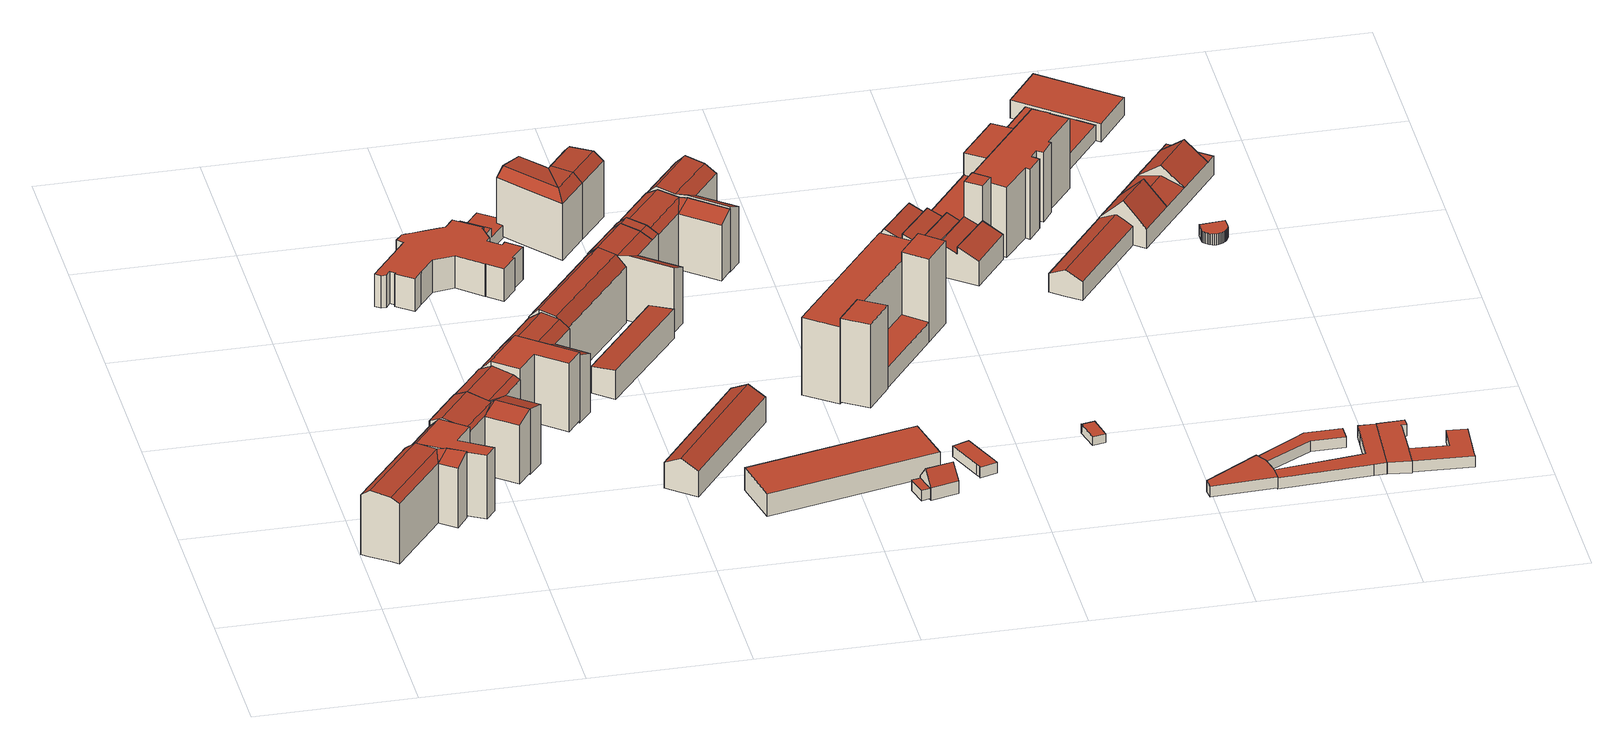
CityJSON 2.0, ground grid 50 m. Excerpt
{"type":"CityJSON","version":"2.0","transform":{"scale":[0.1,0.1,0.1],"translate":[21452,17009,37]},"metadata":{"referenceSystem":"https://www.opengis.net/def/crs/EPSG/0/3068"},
"CityObjects":{
"building1":{"type":"Building","attributes":{"description":"Wohnblock in geschlossener Bauweise","STRMIT_KOR":1076.9,"AREA_KOR":126.32,"STR_ERTR":16.28,"CO2_EINSP":10.16,"INVEST":63000,"ILEIST":18,"DENKMAL":0,"Kachel":"2100018000","LAND":"11-11-11","RBEZ":"0-0-0","KREIS":"00-00-00","GMDE":"007-007-007","STR":"01054-01054-00998","HNR":"75-75-55","ADZ":"-A-","LFD":"001-001-001","FOLIE":"011","H_First_Min":59.34,"H_First_Max":60.2,"H_Trauf_Min":57.8,"H_Trauf_Max":59.34,"TexVersion":1,"EIG_KL_ST":1,"ANZ_LOC":1,"EIG_KL_PV":2,"GROUND_AREA":405.8,"function":"1231","measuredHeight":22.9,"storeysAboveGround":6},"address":[{"locality":"Berlin","thoroughfareNumber":"75","thoroughfareName":"Ebersstr."},{"locality":"Berlin","thoroughfareNumber":"75A","thoroughfareName":"Ebersstr."},{"locality":"Berlin","thoroughfareNumber":"55","thoroughfareName":"Dominicusstr."}],"geometry":[{"type":"MultiSurface","lod":"2","boundaries":[[[0,1,2,3,4,5,6,7,8,9,10,11]],[[12,13,14]],[[15,16,14,13]],[[17,18,19,20,21,22]],[[23,24,12,19,18,17]],[[25,13,12,24,23]],[[13,25,11,10]],[[15,13,10,9]],[[16,15,9,8]],[[22,21,20,4,3,2]],[[22,2,1,0,11,25,23,17]],[[5,4,20,19,12,14,16,8,7,6]]],"semantics":{"surfaces":[{"type":"GroundSurface"},{"type":"RoofSurface"},{"type":"WallSurface"}],"values":[0,1,1,1,1,1,2,2,2,2,2,2]}}]},
"building2":{"type":"Building","attributes":{"description":"Wohngebäude mit Handel u. Dienstleistungen","STRMIT_KOR":1116.6,"AREA_KOR":32.88,"STR_ERTR":4.41,"CO2_EINSP":2.75,"INVEST":16450,"ILEIST":4.7,"DENKMAL":0,"Kachel":"2100018000","LAND":"11","RBEZ":"0","KREIS":"00","GMDE":"007","STR":"01054","HNR":"76","LFD":"001","FOLIE":"011","H_First_Min":59.87,"H_First_Max":59.87,"H_Trauf_Min":56.45,"H_Trauf_Max":59.87,"TexVersion":1,"EIG_KL_ST":1,"ANZ_LOC":1,"EIG_KL_PV":3,"GROUND_AREA":253.99,"function":"2121","measuredHeight":21.79,"storeysAboveGround":6},"address":[{"locality":"Berlin","thoroughfareNumber":"76","thoroughfareName":"Ebersstr."}],"geometry":[{"type":"MultiSurface","lod":"2","boundaries":[[[26,27,28,29]],[[28,27,30,31,32,33,34]],[[35,36,37,38,39,40,41,42,43]],[[32,31,37,36]],[[33,32,36,35]],[[28,34,43,42]],[[29,28,42,41]],[[26,29,41,40]],[[27,26,40,39]],[[34,33,35,43]],[[39,38,37,31,30,27]]],"semantics":{"surfaces":[{"type":"RoofSurface"},{"type":"GroundSurface"},{"type":"WallSurface"}],"values":[0,0,1,2,2,2,2,2,2,2,2]}}]},
"building3":{"type":"Building","attributes":{"description":"Wohnblock in geschlossener Bauweise","STRMIT_KOR":1129.8,"AREA_KOR":55.72,"STR_ERTR":7.55,"CO2_EINSP":4.71,"INVEST":28000,"ILEIST":8,"DENKMAL":0,"Kachel":"2100018000","LAND":"11","RBEZ":"0","KREIS":"00","GMDE":"007","STR":"01054","HNR":"76","ADZ":"A","LFD":"001","FOLIE":"011","H_First_Min":59.17,"H_First_Max":60.45,"H_Trauf_Min":58.43,"H_Trauf_Max":59.17,"TexVersion":1,"EIG_KL_ST":1,"ANZ_LOC":1,"EIG_KL_PV":3,"GROUND_AREA":294.87,"function":"1231","measuredHeight":22.13,"storeysAboveGround":6},"address":[{"locality":"Berlin","thoroughfareNumber":"76A","thoroughfareName":"Ebersstr."}],"geometry":[{"type":"MultiSurface","lod":"2","boundaries":[[[44,45,46]],[[47,48,46,45]],[[49,50,51,52,53,54]],[[54,53,52,55,56,44]],[[56,55,57,45,44]],[[58,59,60,61,62,63,64,65,66,67,68,69]],[[48,47,67,66]],[[62,61,60,51,50,49]],[[51,60,59,58,69,57,55,52]],[[63,62,49,54,44,46,48,66,65,64]],[[45,57,69,68]],[[47,45,68,67]]],"semantics":{"surfaces":[{"type":"RoofSurface"},{"type":"GroundSurface"},{"type":"WallSurface"}],"values":[0,0,0,0,0,1,2,2,2,2,2,2]}}]},
"building4":{"type":"Building","attributes":{"description":"Wohnblock in geschlossener Bauweise","Kachel":"2100018000","LAND":"11","RBEZ":"0","KREIS":"00","GMDE":"007","STR":"01054","HNR":"77","LFD":"001","FOLIE":"011","H_First_Min":59.3,"H_First_Max":60.54,"H_Trauf_Min":58.16,"H_Trauf_Max":59.3,"TexVersion":1,"EIG_KL_ST":1,"ANZ_LOC":1,"EIG_KL_PV":3,"STRMIT_KOR":1125.8,"AREA_KOR":52.64,"STR_ERTR":7.11,"CO2_EINSP":4.44,"INVEST":26250,"ILEIST":7.5,"DENKMAL":0,"GROUND_AREA":289.81,"function":"1231","measuredHeight":22.76,"storeysAboveGround":6},"address":[{"locality":"Berlin","thoroughfareNumber":"77","thoroughfareName":"Ebersstr."}],"geometry":[{"type":"MultiSurface","lod":"2","boundaries":[[[70,71,72]],[[72,71,73,74]],[[75,76,70,72,77]],[[78,79,80,70,76,75]],[[81,82,83,80,79,78]],[[84,85,86,87,88,89,90,91,92,93,94,95]],[[77,72,91,90]],[[74,73,93,92]],[[72,74,92,91]],[[87,86,85,83,82,81]],[[77,90,89,88,87,81,78,75]],[[93,73,71,70,80,83,85,84,95,94]]],"semantics":{"surfaces":[{"type":"RoofSurface"},{"type":"GroundSurface"},{"type":"WallSurface"}],"values":[0,0,0,0,0,1,2,2,2,2,2,2]}}]},
"building5":{"type":"Building","attributes":{"description":"Wohnblock in geschlossener Bauweise","STRMIT_KOR":1128.3,"AREA_KOR":62.04,"STR_ERTR":8.4,"CO2_EINSP":5.24,"INVEST":31150,"ILEIST":8.9,"DENKMAL":0,"Kachel":"2100018000","LAND":"11","RBEZ":"0","KREIS":"00","GMDE":"007","STR":"01054","HNR":"78","LFD":"001","FOLIE":"011","H_First_Min":61.92,"H_First_Max":61.92,"H_Trauf_Min":57.93,"H_Trauf_Max":61.92,"TexVersion":1,"EIG_KL_ST":1,"ANZ_LOC":1,"EIG_KL_PV":3,"GROUND_AREA":294.03,"function":"1231","measuredHeight":23.46,"storeysAboveGround":5},"address":[{"locality":"Berlin","thoroughfareNumber":"78","thoroughfareName":"Ebersstr."}],"geometry":[{"type":"MultiSurface","lod":"2","boundaries":[[[96,97,98,99,100,101,102,103,104]],[[105,106,107,108]],[[106,109,110,111,112,113,107]],[[110,109,99,98]],[[107,113,112,96,104,103]],[[112,111,97,96]],[[111,110,98,97]],[[108,107,103,102]],[[105,108,102,101]],[[106,105,101,100]],[[109,106,100,99]]],"semantics":{"surfaces":[{"type":"GroundSurface"},{"type":"RoofSurface"},{"type":"WallSurface"}],"values":[0,1,1,2,2,2,2,2,2,2,2]}}]},
"building6":{"type":"Building","attributes":{"description":"Wohnblock in geschlossener Bauweise","STRMIT_KOR":1089.95,"AREA_KOR":68.82,"STR_ERTR":8.94,"CO2_EINSP":5.58,"INVEST":34300,"ILEIST":9.8,"DENKMAL":0,"Kachel":"2100018000","LAND":"11","RBEZ":"0","KREIS":"00","GMDE":"007","STR":"01054","HNR":"79","LFD":"001","FOLIE":"011","H_First_Min":60.17,"H_First_Max":61.01,"H_Trauf_Min":57.81,"H_Trauf_Max":60.17,"TexVersion":1,"EIG_KL_ST":1,"ANZ_LOC":1,"EIG_KL_PV":2,"GROUND_AREA":291.73,"function":"1231","measuredHeight":23.43,"storeysAboveGround":6},"address":[{"locality":"Berlin","thoroughfareNumber":"79","thoroughfareName":"Ebersstr."}],"geometry":[{"type":"MultiSurface","lod":"2","boundaries":[[[114,115,116,117,118]],[[119,120,121,116,115,114]],[[122,123,124,121,120,119]],[[116,125,117]],[[117,125,126,127]],[[118,117,128,129]],[[127,126,130,131]],[[117,127,131,128]],[[132,133,134,124,123,122]],[[118,129,135,136,132,122,119,114]],[[130,126,125,116,121,124,134,137,138,139]],[[137,134,133,132,136,135,129,128,131,130,139,138]]],"semantics":{"surfaces":[{"type":"RoofSurface"},{"type":"WallSurface"},{"type":"GroundSurface"}],"values":[0,0,0,0,0,1,1,1,1,1,1,2]}}]},
"building7":{"type":"Building","attributes":{"description":"Kindergarten, Kindertagesstätte","STRMIT_KOR":1093.4,"AREA_KOR":142.76,"STR_ERTR":18.73,"CO2_EINSP":11.69,"INVEST":71400,"ILEIST":20.4,"DENKMAL":0,"Kachel":"2100018000","LAND":"11","RBEZ":"0","KREIS":"00","GMDE":"007","STR":"01054","HNR":"19","LFD":"001","FOLIE":"011","H_First_Min":42.63,"H_First_Max":49.06,"H_Trauf_Min":42.63,"H_Trauf_Max":49.06,"TexVersion":1,"EIG_KL_ST":1,"ANZ_LOC":1,"EIG_KL_PV":3,"GROUND_AREA":838.3,"function":"1165","roofType":"1130","measuredHeight":11.08,"storeysAboveGround":4},"address":[{"locality":"Berlin","thoroughfareNumber":"19","thoroughfareName":"Ebersstr."}],"geometry":[{"type":"MultiSurface","lod":"2","boundaries":[[[140,141,142,143,144,145,146,147,148,149,150,151,152,153,154,155,156,157,158,159,160,161,162,163,164,165,166,167,168,169,170,171]],[[172,173,174,175]],[[176,177,178,179]],[[180,181,182,183,184,185,186,187,188,189,190,191,192,193,194,195,196,197,198,199,200,201,202,203,204,205,206,207,208,209,210,211]],[[212,213,214,215,216,217]],[[161,160,191,190]],[[160,159,192,191]],[[159,158,193,192]],[[158,157,194,193]],[[157,156,195,194]],[[156,155,196,195]],[[155,154,197,196]],[[154,153,198,197]],[[153,152,199,198]],[[152,151,200,199]],[[151,150,201,200]],[[150,149,202,201]],[[149,148,203,202]],[[148,147,204,203]],[[147,146,205,204]],[[146,145,206,205]],[[145,144,207,206]],[[144,143,208,207]],[[143,142,209,208]],[[142,141,210,209]],[[141,140,211,210]],[[140,171,180,211]],[[173,172,179,178]],[[175,174,215,214]],[[177,176,212,217]],[[176,179,172,175,214,213,212]],[[217,216,215,174,173,178,177]],[[171,170,181,180]],[[170,169,182,181]],[[169,168,183,182]],[[168,167,184,183]],[[167,166,185,184]],[[166,165,186,185]],[[165,164,187,186]],[[164,163,188,187]],[[163,162,189,188]],[[162,161,190,189]]],"semantics":{"surfaces":[{"type":"RoofSurface"},{"type":"GroundSurface"},{"type":"WallSurface"}],"values":[0,0,0,1,1,2,2,2,2,2,2,2,2,2,2,2,2,2,2,2,2,2,2,2,2,2,2,2,2,2,2,2,2,2,2,2,2,2,2,2,2,2]}}]},
"building8":{"type":"Building","attributes":{"description":"Wohnblock in geschlossener Bauweise","Kachel":"2100018000","LAND":"11-11","RBEZ":"0-0","KREIS":"00-00","GMDE":"007-007","STR":"01054-01054","HNR":"80-80","ADZ":"-A","LFD":"001-001","FOLIE":"011","H_First_Min":60.82,"H_First_Max":61.56,"H_Trauf_Min":57.35,"H_Trauf_Max":60.82,"TexVersion":1,"EIG_KL_ST":1,"ANZ_LOC":1,"EIG_KL_PV":2,"STRMIT_KOR":1052.25,"AREA_KOR":140.8,"STR_ERTR":17.81,"CO2_EINSP":11.12,"INVEST":70350,"ILEIST":20.1,"DENKMAL":0,"GROUND_AREA":478.39,"function":"1231","measuredHeight":23.47,"storeysAboveGround":5},"address":[{"locality":"Berlin","thoroughfareNumber":"80","thoroughfareName":"Ebersstr."},{"locality":"Berlin","thoroughfareNumber":"80A","thoroughfareName":"Ebersstr."}],"geometry":[{"type":"MultiSurface","lod":"2","boundaries":[[[218,219,220,221]],[[222,220,219,223]],[[224,222,223,225]],[[221,220,226,227]],[[218,221,227,228]],[[219,218,228,229]],[[224,225,230,231]],[[225,223,219,229,232,230]],[[231,233,226,220,222,224]],[[228,227,226,233,231,230,232,229]]],"semantics":{"surfaces":[{"type":"RoofSurface"},{"type":"WallSurface"},{"type":"GroundSurface"}],"values":[0,0,0,1,1,1,1,1,1,2]}}]},
"building9":{"type":"Building","attributes":{"description":"Speicher (soweit nicht OS 2725, 3931)","STRMIT_KOR":1060.2,"AREA_KOR":180.8,"STR_ERTR":23,"CO2_EINSP":14.35,"INVEST":90300,"ILEIST":25.8,"DENKMAL":1,"Kachel":"2100018000","LAND":"11","RBEZ":"0","KREIS":"00","GMDE":"007","STR":"04516","HNR":"12","LFD":"012","FOLIE":"011","H_First_Min":52.76,"H_First_Max":52.76,"H_Trauf_Min":49.93,"H_Trauf_Max":49.93,"TexVersion":1,"EIG_KL_ST":1,"ANZ_LOC":1,"DENKMALART":"Gesamtanlage","EIG_KL_PV":2,"GROUND_AREA":509.53,"function":"1742","measuredHeight":11.66,"storeysAboveGround":2},"address":[{"locality":"Berlin","thoroughfareNumber":"12","thoroughfareName":"Torgauer Str."}],"geometry":[{"type":"MultiSurface","lod":"2","boundaries":[[[234,235,236,237]],[[238,239,240,241]],[[239,242,234,237,243,240]],[[235,244,238,241,245,236]],[[241,240,243,237,236,245]],[[242,244,235,234]],[[239,238,244,242]]],"semantics":{"surfaces":[{"type":"WallSurface"},{"type":"GroundSurface"},{"type":"RoofSurface"}],"values":[0,0,0,0,1,2,2]}}]},
"building10":{"type":"Building","attributes":{"H_Trauf_Min":46.29,"H_Trauf_Max":46.29,"TexVersion":1,"Kachel":"2100018000","LAND":"11","RBEZ":"0","KREIS":"00","GMDE":"007","STR":"01054","HNR":"80","LFD":"002","FOLIE":"011","H_First_Min":47.16,"H_First_Max":47.16,"EIG_KL_ST":1,"ANZ_LOC":1,"EIG_KL_PV":0,"function":"1711","measuredHeight":9.97},"address":[{"locality":"Berlin","thoroughfareNumber":"80","thoroughfareName":"Ebersstr."}],"geometry":[{"type":"MultiSurface","lod":"2","boundaries":[[[246,247,248,249]],[[250,251,252,253]],[[253,252,248,247]],[[250,253,247,246]],[[251,250,246,249]],[[252,251,249,248]]],"semantics":{"surfaces":[{"type":"GroundSurface"},{"type":"RoofSurface"},{"type":"WallSurface"}],"values":[0,1,2,2,2,2]}}]},
"building11":{"type":"Building","attributes":{"description":"Wohnblock in geschlossener Bauweise","Kachel":"2100018000","LAND":"11","H_First_Min":60.02,"H_First_Max":60.68,"H_Trauf_Min":58.17,"H_Trauf_Max":60.02,"TexVersion":1,"EIG_KL_ST":1,"ANZ_LOC":1,"EIG_KL_PV":2,"STRMIT_KOR":1080.9,"AREA_KOR":190.38,"STR_ERTR":24.84,"CO2_EINSP":15.49,"INVEST":95200,"ILEIST":27.2,"DENKMAL":0,"GROUND_AREA":454.21,"RBEZ":"0","KREIS":"00","GMDE":"007","STR":"01054","HNR":"18","LFD":"001","FOLIE":"011","function":"1231","measuredHeight":21.74,"storeysAboveGround":5},"address":[{"locality":"Berlin","thoroughfareNumber":"18","thoroughfareName":"Ebersstr."}],"geometry":[{"type":"MultiSurface","lod":"2","boundaries":[[[254,255,256,257]],[[258,259,260,261,262,263,264,265]],[[266,267,268,269]],[[258,266,269,259]],[[255,263,262,256]],[[267,270,271,272,273,268]],[[254,257,274,275,272,271,276,277]],[[278,255,279]],[[280,281,278,279]],[[267,266,281,280]],[[265,281,266,258]],[[264,278,281,265]],[[263,255,278,264]],[[280,282,276,271,270,267]],[[279,283,277,276,282,280]],[[255,254,277,283,279]],[[284,256,262,261,260,259,269,285]],[[285,269,268,273,272,275,274,257,256,284]]],"semantics":{"surfaces":[{"type":"WallSurface"},{"type":"RoofSurface"},{"type":"GroundSurface"}],"values":[0,0,0,0,0,0,0,1,1,1,1,1,1,1,1,1,2,2]}}]},
"building12":{"type":"Building","attributes":{"description":"Wohnblock in geschlossener Bauweise","STRMIT_KOR":1057.05,"AREA_KOR":63.2,"STR_ERTR":8,"CO2_EINSP":4.99,"INVEST":31500,"ILEIST":9,"DENKMAL":0,"Kachel":"2100018000","LAND":"11","RBEZ":"0","KREIS":"00","GMDE":"007","STR":"01054","HNR":"81","LFD":"001","FOLIE":"011","H_First_Min":60.46,"H_First_Max":61.37,"H_Trauf_Min":58.52,"H_Trauf_Max":60.49,"TexVersion":1,"EIG_KL_ST":1,"ANZ_LOC":1,"EIG_KL_PV":2,"GROUND_AREA":337.21,"function":"1231","measuredHeight":22.2,"storeysAboveGround":5},"address":[{"locality":"Berlin","thoroughfareNumber":"81","thoroughfareName":"Ebersstr."}],"geometry":[{"type":"MultiSurface","lod":"2","boundaries":[[[286,287,288,289,290,291,292,293,294,295,296]],[[297,298,299,300]],[[301,297,300,302]],[[303,290,301,302,304,305]],[[306,307,308,286,309,310,311,312]],[[291,313,295,294,293,292]],[[303,305,314,315,310,309,316,317]],[[299,298,318,319,320,307,306,321,322,323]],[[319,318,301]],[[301,318,298,297]],[[296,295,316,309,286]],[[313,317,316,295]],[[291,290,303,317,313]],[[289,324,319,301,290]],[[288,287,325,320,319,324,289]],[[286,308,307,320,325,287]],[[310,315,314,305,304,302,300,299,323,322,321,306,312,311]]],"semantics":{"surfaces":[{"type":"WallSurface"},{"type":"RoofSurface"},{"type":"GroundSurface"}],"values":[0,0,0,0,0,0,0,0,1,1,1,1,1,1,1,1,2]}}]},
"building13":{"type":"Building","attributes":{"description":"Lagerhalle","STRMIT_KOR":1123.2,"AREA_KOR":300.24,"STR_ERTR":40.47,"CO2_EINSP":25.25,"INVEST":150150,"ILEIST":42.9,"DENKMAL":0,"Kachel":"2100018000","LAND":"11","RBEZ":"0","KREIS":"00","GMDE":"007","STR":"04516","HNR":"12","LFD":"013","FOLIE":"011","H_First_Min":48.92,"H_First_Max":48.92,"H_Trauf_Min":48.92,"H_Trauf_Max":48.92,"TexVersion":1,"EIG_KL_ST":1,"ANZ_LOC":1,"EIG_KL_PV":3,"GROUND_AREA":885.32,"function":"1743","measuredHeight":7.69,"storeysAboveGround":1},"address":[{"locality":"Berlin","thoroughfareNumber":"12","thoroughfareName":"Torgauer Str."}],"geometry":[{"type":"MultiSurface","lod":"2","boundaries":[[[326,327,328,329]],[[330,326,329,331]],[[332,330,331,333]],[[327,332,333,328]],[[326,330,332,327]],[[331,329,328,333]]],"semantics":{"surfaces":[{"type":"WallSurface"},{"type":"RoofSurface"},{"type":"GroundSurface"}],"values":[0,0,0,0,1,2]}}]},
"building14":{"type":"Building","attributes":{"description":"Wohnblock in geschlossener Bauweise","STRMIT_KOR":1078.2,"AREA_KOR":109.76,"STR_ERTR":14.13,"CO2_EINSP":8.82,"INVEST":54600,"ILEIST":15.6,"DENKMAL":0,"Kachel":"2100018000","LAND":"11","RBEZ":"0","KREIS":"00","GMDE":"007","STR":"01054","HNR":"82","LFD":"001","FOLIE":"011","H_First_Min":59.82,"H_First_Max":60.46,"H_Trauf_Min":58.17,"H_Trauf_Max":59.82,"TexVersion":1,"EIG_KL_ST":1,"ANZ_LOC":1,"EIG_KL_PV":2,"GROUND_AREA":344.36,"function":"1231","measuredHeight":21.38,"storeysAboveGround":5},"address":[{"locality":"Berlin","thoroughfareNumber":"82","thoroughfareName":"Ebersstr."}],"geometry":[{"type":"MultiSurface","lod":"2","boundaries":[[[334,335,336,337]],[[338,334,337,339]],[[340,338,339,341]],[[342,343,344,345,346,347]],[[345,344,348,349,336,335,350,351]],[[352,342,347,353,354,355,340,341,356,357]],[[349,348,344,343,342,352,357,356,341,339,337,336]],[[354,334,355]],[[338,340,355,334]],[[347,346,345,351,358,353]],[[353,358,351,350,359,354]],[[359,350,335,334,354]]],"semantics":{"surfaces":[{"type":"WallSurface"},{"type":"GroundSurface"},{"type":"RoofSurface"}],"values":[0,0,0,0,0,0,1,2,2,2,2,2]}}]},
"building15":{"type":"Building","attributes":{"Kachel":"2100018000","LAND":"11","RBEZ":"0","KREIS":"00","GMDE":"007","STR":"04516","HNR":"12","LFD":"017","FOLIE":"011","H_First_Min":44.81,"H_First_Max":44.81,"H_Trauf_Min":44.81,"H_Trauf_Max":44.81,"TexVersion":1,"EIG_KL_ST":0,"ANZ_LOC":1,"EIG_KL_PV":0,"function":"2523","roofType":"1000","measuredHeight":3.48},"address":[{"locality":"Berlin","thoroughfareNumber":"12","thoroughfareName":"Torgauer Str."}],"geometry":[{"type":"MultiSurface","lod":"2","boundaries":[[[360,361,362,363,364,365,366]],[[367,368,369,370,371,372,373]],[[373,372,361,360]],[[372,371,362,361]],[[371,370,363,362]],[[370,369,364,363]],[[369,368,365,364]],[[368,367,366,365]],[[367,373,360,366]]],"semantics":{"surfaces":[{"type":"GroundSurface"},{"type":"RoofSurface"},{"type":"WallSurface"}],"values":[0,1,2,2,2,2,2,2,2]}}]},
"building16":{"type":"Building","attributes":{"Kachel":"2100018000","LAND":"11","RBEZ":"0","KREIS":"00","GMDE":"007","STR":"04516","HNR":"12","LFD":"016","FOLIE":"011","H_First_Min":50.02,"H_First_Max":50.02,"H_Trauf_Min":45.52,"H_Trauf_Max":45.52,"TexVersion":1,"EIG_KL_ST":1,"ANZ_LOC":1,"DENKMALART":"Gesamtanlage","EIG_KL_PV":0,"function":"2529","measuredHeight":8.87},"address":[{"locality":"Berlin","thoroughfareNumber":"12","thoroughfareName":"Torgauer Str."}],"geometry":[{"type":"MultiSurface","lod":"2","boundaries":[[[374,375,376,377]],[[378,379,380,381]],[[379,382,374,377,383,380]],[[375,384,378,381,385,376]],[[381,380,383,377,376,385]],[[382,384,375,374]],[[379,378,384,382]]],"semantics":{"surfaces":[{"type":"WallSurface"},{"type":"GroundSurface"},{"type":"RoofSurface"}],"values":[0,0,0,0,1,2,2]}}]},
"building17":{"type":"Building","attributes":{"description":"Wohnblock in geschlossener Bauweise","STRMIT_KOR":1048.6,"AREA_KOR":64.3,"STR_ERTR":8.09,"CO2_EINSP":5.05,"INVEST":32200,"ILEIST":9.2,"DENKMAL":0,"Kachel":"2100018000","LAND":"11","RBEZ":"0","KREIS":"00","GMDE":"007","STR":"01054","HNR":"83","LFD":"001","FOLIE":"011","H_First_Min":60.52,"H_First_Max":61.42,"H_Trauf_Min":58.06,"H_Trauf_Max":60.52,"TexVersion":1,"EIG_KL_ST":1,"ANZ_LOC":1,"EIG_KL_PV":2,"GROUND_AREA":334.68,"function":"1231","measuredHeight":22.64,"storeysAboveGround":5},"address":[{"locality":"Berlin","thoroughfareNumber":"83","thoroughfareName":"Ebersstr."}],"geometry":[{"type":"MultiSurface","lod":"2","boundaries":[[[386,387,388,389]],[[390,386,389,391]],[[392,390,391,393]],[[394,395,396,397,398,399]],[[392,393,400,401,394,399,402,403]],[[388,387,404,405,406,397,396,407,408,409]],[[388,409,408,407,396,395,394,401,400,393,391,389]],[[402,410,406,405,411,403]],[[399,398,397,406,410,402]],[[405,404,390]],[[390,404,387,386]],[[403,411,405,390,392]]],"semantics":{"surfaces":[{"type":"WallSurface"},{"type":"GroundSurface"},{"type":"RoofSurface"}],"values":[0,0,0,0,0,0,1,2,2,2,2,2]}}]},
"building18":{"type":"Building","attributes":{"Kachel":"2100018000","LAND":"11","RBEZ":"0","KREIS":"00","GMDE":"007","STR":"04516","HNR":"12","LFD":"015","FOLIE":"011","H_First_Min":45.24,"H_First_Max":45.24,"H_Trauf_Min":45.24,"H_Trauf_Max":45.24,"TexVersion":1,"EIG_KL_ST":1,"ANZ_LOC":1,"EIG_KL_PV":0,"function":"1749","roofType":"1000","measuredHeight":3.66},"address":[{"locality":"Berlin","thoroughfareNumber":"12","thoroughfareName":"Torgauer Str."}],"geometry":[{"type":"MultiSurface","lod":"2","boundaries":[[[412,413,414,415,416,417,418]],[[419,420,413,412]],[[420,421,414,413]],[[421,422,415,414]],[[422,423,416,415]],[[423,424,417,416]],[[424,425,418,417]],[[425,419,412,418]],[[425,424,423,422,421,420,419]]],"semantics":{"surfaces":[{"type":"GroundSurface"},{"type":"WallSurface"},{"type":"RoofSurface"}],"values":[0,1,1,1,1,1,1,1,2]}}]},
"building19":{"type":"Building","attributes":{"description":"Verwaltungsgebäude, Bürogebäude","DENKMAL":0,"STRMIT_KOR":1120.85,"AREA_KOR":210.92,"STR_ERTR":28.27,"CO2_EINSP":17.64,"INVEST":105350,"ILEIST":30.1,"Kachel":"2100018000","LAND":"11-11-11-11","RBEZ":"0-0-0-0","KREIS":"00-00-00-00","GMDE":"007-007-007-007","STR":"04516-04516-04516-04516","HNR":"15-14-13-12","ADZ":"- - -","LFD":"001-001-001-001","FOLIE":"011","H_First_Min":48.55,"H_First_Max":70.23,"H_Trauf_Min":48.55,"H_Trauf_Max":70.23,"TexVersion":1,"EIG_KL_ST":1,"ANZ_LOC":1,"EIG_KL_PV":3,"GROUND_AREA":1123.38,"function":"1411","measuredHeight":28.69,"storeysAboveGround":8},"address":[{"locality":"Berlin","thoroughfareNumber":"15","thoroughfareName":"Torgauer Str."},{"locality":"Berlin","thoroughfareNumber":"14","thoroughfareName":"Torgauer Str."},{"locality":"Berlin","thoroughfareNumber":"13","thoroughfareName":"Torgauer Str."},{"locality":"Berlin","thoroughfareNumber":"12","thoroughfareName":"Torgauer Str."}],"geometry":[{"type":"MultiSurface","lod":"2","boundaries":[[[426,427,428,429]],[[430,431,432,433]],[[434,435,436,437]],[[438,439,440,441]],[[442,443,444,445]],[[446,447,448,449]],[[450,451,452,453]],[[454,455,456,457]],[[442,445,428,427]],[[443,442,427,426]],[[444,443,426,429]],[[445,444,429,428]],[[446,449,432,431]],[[447,446,431,430]],[[448,447,430,433]],[[449,448,433,432]],[[450,453,436,435]],[[451,450,435,434]],[[452,451,434,437]],[[453,452,437,436]],[[454,457,440,439]],[[455,454,439,438]],[[456,455,438,441]],[[457,456,441,440]]],"semantics":{"surfaces":[{"type":"GroundSurface"},{"type":"RoofSurface"},{"type":"WallSurface"}],"values":[0,0,0,0,1,1,1,1,2,2,2,2,2,2,2,2,2,2,2,2,2,2,2,2]}}]},
"building20":{"type":"Building","attributes":{"Kachel":"2100018000","LAND":"11","RBEZ":"0","KREIS":"00","GMDE":"007","STR":"04516","HNR":"12","LFD":"014","FOLIE":"011","H_First_Min":44.67,"H_First_Max":44.67,"H_Trauf_Min":44.67,"H_Trauf_Max":44.67,"TexVersion":1,"EIG_KL_ST":0,"ANZ_LOC":1,"EIG_KL_PV":0,"function":"1744","roofType":"1000","measuredHeight":2.95},"address":[{"locality":"Berlin","thoroughfareNumber":"12","thoroughfareName":"Torgauer Str."}],"geometry":[{"type":"MultiSurface","lod":"2","boundaries":[[[458,459,460,461]],[[459,462,463,460]],[[462,464,465,463]],[[464,458,461,465]],[[461,460,463,465]],[[464,462,459,458]]],"semantics":{"surfaces":[{"type":"WallSurface"},{"type":"GroundSurface"},{"type":"RoofSurface"}],"values":[0,0,0,0,1,2]}}]},
"building21":{"type":"Building","attributes":{"Kachel":"2100018000","LAND":"11","RBEZ":"0","KREIS":"00","GMDE":"007","STR":"04516","HNR":"17","LFD":"002","FOLIE":"011","H_First_Min":46.35,"H_First_Max":46.35,"H_Trauf_Min":46.35,"H_Trauf_Max":46.35,"TexVersion":1,"EIG_KL_ST":1,"ANZ_LOC":1,"EIG_KL_PV":0,"function":"2364","roofType":"1000","measuredHeight":3.75},"address":[{"locality":"Berlin","thoroughfareNumber":"17","thoroughfareName":"Torgauer Str."}],"geometry":[{"type":"MultiSurface","lod":"2","boundaries":[[[466,467,468,469,470,471]],[[472,473,467,466]],[[473,474,468,467]],[[474,475,469,468]],[[475,476,470,469]],[[476,477,471,470]],[[477,472,466,471]],[[477,476,475,474,473,472]]],"semantics":{"surfaces":[{"type":"GroundSurface"},{"type":"WallSurface"},{"type":"RoofSurface"}],"values":[0,1,1,1,1,1,1,2]}}]},
"building22":{"type":"Building","attributes":{"description":"Werkstatt","STRMIT_KOR":1087.3,"AREA_KOR":85.64,"STR_ERTR":11.18,"CO2_EINSP":6.98,"INVEST":43050,"ILEIST":12.3,"DENKMAL":0,"Kachel":"2100018000","LAND":"11","RBEZ":"0","KREIS":"00","GMDE":"007","STR":"04516","HNR":"12","LFD":"004","FOLIE":"011","H_First_Min":46.7,"H_First_Max":64.94,"H_Trauf_Min":46.7,"H_Trauf_Max":64.94,"TexVersion":1,"EIG_KL_ST":1,"ANZ_LOC":1,"EIG_KL_PV":3,"GROUND_AREA":2768.81,"function":"1721","roofType":"1130","measuredHeight":23.97,"storeysAboveGround":5},"address":[{"locality":"Berlin","thoroughfareNumber":"12","thoroughfareName":"Torgauer Str."}],"geometry":[{"type":"MultiSurface","lod":"2","boundaries":[[[478,479,480,481,482,483,484,485,486,487,488,489,490]],[[491,492,493,494,495,496,497,498,499,500,501,502,503,504,505,506,507]],[[508,509,510,511]],[[512,513,514,515]],[[516,517,518,519,520,521,522,523]],[[524,525,526,527]],[[528,529,513,512]],[[530,528,512,515]],[[531,530,515,514]],[[532,533,519,518]],[[534,535,521,520]],[[533,534,520,519]],[[536,537,517,516]],[[538,536,516,523]],[[539,538,523,522]],[[535,539,522,521]],[[537,532,518,517]],[[540,541,526,525]],[[542,540,525,524]],[[543,542,524,527]],[[544,545,499,498]],[[545,546,500,499]],[[546,547,501,500]],[[547,548,502,501]],[[548,549,503,502]],[[549,550,504,503]],[[550,551,505,504]],[[551,552,506,505]],[[552,553,507,506]],[[553,554,491,507]],[[555,556,510,509]],[[557,555,509,508]],[[558,557,508,511]],[[556,558,511,510]],[[529,531,514,513]],[[541,543,527,526]],[[559,560,561,562]],[[563,564,565,566]],[[567,568,482,481]],[[569,570,567,481,480]],[[571,570,569,572]],[[573,574,570,569,480,479]],[[570,574,575,576,569]],[[490,489,488,577,578,579,580]],[[581,582,583,584,585,586,576,575]],[[580,582,581,573,479,478,490]],[[565,564,584,583,587,588,589,579,578,590,561,560]],[[566,559,562,591,577,488,487,486,485,484,483,482,568,571,572,586,585,563]],[[554,592,492,491]],[[592,593,493,492]],[[593,594,494,493]],[[594,595,495,494]],[[595,596,496,495]],[[596,597,497,496]],[[597,544,498,497]],[[577,591,590,578]],[[561,590,591,562]],[[565,560,559,566]],[[584,564,563,585]],[[569,576,586,572]],[[567,570,571,568]],[[573,581,575,574]],[[582,580,579,589,588,587,583]],[[553,552,551,550,549,548,547,546,545,544,597,596,595,594,593,592,554]],[[555,557,558,556]],[[529,528,530,531]],[[536,538,539,535,534,533,532,537]],[[540,542,543,541]]],"semantics":{"surfaces":[{"type":"GroundSurface"},{"type":"WallSurface"},{"type":"RoofSurface"}],"values":[0,0,0,0,0,0,1,1,1,1,1,1,1,1,1,1,1,1,1,1,1,1,1,1,1,1,1,1,1,1,1,1,1,1,1,1,1,1,1,1,1,1,1,1,1,1,1,1,1,1,1,1,1,1,1,2,2,2,2,2,2,2,2,2,2,2,2,2]}}]},
"building23":{"type":"Building","attributes":{"Kachel":"2100018000","LAND":"11","RBEZ":"0","KREIS":"00","GMDE":"007","STR":"04516","HNR":"17","LFD":"001","FOLIE":"011","H_First_Min":45.63,"H_First_Max":45.63,"H_Trauf_Min":45.63,"H_Trauf_Max":45.63,"TexVersion":1,"EIG_KL_ST":1,"ANZ_LOC":1,"EIG_KL_PV":0,"function":"2364","roofType":"1000","measuredHeight":3.68},"address":[{"locality":"Berlin","thoroughfareNumber":"17","thoroughfareName":"Torgauer Str."}],"geometry":[{"type":"MultiSurface","lod":"2","boundaries":[[[598,599,600,601,602,603,604]],[[605,606,607,608,609,610,611]],[[609,608,601,600]],[[608,607,602,601]],[[607,606,603,602]],[[606,605,604,603]],[[605,611,598,604]],[[611,610,599,598]],[[610,609,600,599]]],"semantics":{"surfaces":[{"type":"GroundSurface"},{"type":"RoofSurface"},{"type":"WallSurface"}],"values":[0,1,2,2,2,2,2,2,2]}}]},
"building24":{"type":"Building","attributes":{"Kachel":"2100018000","LAND":"11","RBEZ":"0","KREIS":"00","GMDE":"007","STR":"04516","HNR":"17","LFD":"003","FOLIE":"011","H_First_Min":46.05,"H_First_Max":46.05,"H_Trauf_Min":46.05,"H_Trauf_Max":46.05,"TexVersion":1,"EIG_KL_ST":1,"ANZ_LOC":1,"EIG_KL_PV":0,"function":"2364","roofType":"1000","measuredHeight":3.95},"address":[{"locality":"Berlin","thoroughfareNumber":"17","thoroughfareName":"Torgauer Str."}],"geometry":[{"type":"MultiSurface","lod":"2","boundaries":[[[612,613,614,615,616,617,618,619,620,621]],[[622,623,624,625,626,627,628,629,630,631]],[[621,620,623,622]],[[620,619,624,623]],[[619,618,625,624]],[[618,617,626,625]],[[617,616,627,626]],[[616,615,628,627]],[[615,614,629,628]],[[614,613,630,629]],[[613,612,631,630]],[[612,621,622,631]]],"semantics":{"surfaces":[{"type":"RoofSurface"},{"type":"GroundSurface"},{"type":"WallSurface"}],"values":[0,1,2,2,2,2,2,2,2,2,2,2]}}]},
"building25":{"type":"Building","attributes":{"description":"Gaswerk","STRMIT_KOR":1035.2,"AREA_KOR":110.8,"STR_ERTR":13.76,"CO2_EINSP":8.59,"INVEST":55300,"ILEIST":15.8,"DENKMAL":1,"Kachel":"2100018000","LAND":"11","RBEZ":"0","KREIS":"00","GMDE":"007","STR":"04516","HNR":"12","LFD":"002","FOLIE":"011","H_First_Min":47.92,"H_First_Max":55.6,"H_Trauf_Min":47.75,"H_Trauf_Max":47.92,"TexVersion":1,"EIG_KL_ST":1,"ANZ_LOC":1,"DENKMALART":"Gesamtanlage","EIG_KL_PV":2,"GROUND_AREA":1064.88,"function":"2571","measuredHeight":14.24,"storeysAboveGround":5},"address":[{"locality":"Berlin","thoroughfareNumber":"12","thoroughfareName":"Torgauer Str."}],"geometry":[{"type":"MultiSurface","lod":"2","boundaries":[[[632,633,634,635,636,637]],[[638,639,640,641]],[[642,643,644,645]],[[646,647,648,649]],[[645,650,651,652,653,654,655,635,634,656,657,641,647]],[[658,659,643,649,639,660,661,662,663,664]],[[665,661,660,666,667,668,657,656,669,670,671]],[[671,632,637,665]],[[650,659,658,651]],[[652,651,658,664,663,662,661,665,637,636,635,655,654,653]],[[638,667,666,660,639]],[[641,657,668,667,638]],[[648,640,639,649]],[[647,641,640,648]],[[642,646,649,643]],[[645,647,646,642]],[[659,650,645,644,643]],[[670,669,633,632,671]],[[656,634,633,669]]],"semantics":{"surfaces":[{"type":"WallSurface"},{"type":"GroundSurface"},{"type":"RoofSurface"}],"values":[0,0,0,0,0,0,0,0,0,1,2,2,2,2,2,2,2,2,2]}}]},
"building26":{"type":"Building","attributes":{"Kachel":"2100018000","LAND":"11","RBEZ":"0","KREIS":"00","GMDE":"007","STR":"04516","HNR":"18","LFD":"001","FOLIE":"011","H_First_Min":46.14,"H_First_Max":46.14,"H_Trauf_Min":46.14,"H_Trauf_Max":46.14,"TexVersion":1,"EIG_KL_ST":1,"ANZ_LOC":1,"EIG_KL_PV":0,"function":"1444","roofType":"1000","measuredHeight":4.05},"address":[{"locality":"Berlin","thoroughfareNumber":"18","thoroughfareName":"Torgauer Str."}],"geometry":[{"type":"MultiSurface","lod":"2","boundaries":[[[672,673,627,628]],[[673,674,675,627]],[[674,676,677,675]],[[676,678,679,677]],[[678,680,681,679]],[[680,682,683,681]],[[682,684,685,683]],[[684,672,628,685]],[[628,627,675,677,679,681,683,685]],[[684,682,680,678,676,674,673,672]]],"semantics":{"surfaces":[{"type":"WallSurface"},{"type":"GroundSurface"},{"type":"RoofSurface"}],"values":[0,0,0,0,0,0,0,0,1,2]}}]},
"building27":{"type":"Building","attributes":{"Kachel":"2100018000","LAND":"11","RBEZ":"0","KREIS":"00","GMDE":"007","STR":"04516","HNR":"18","LFD":"002","FOLIE":"011","H_First_Min":46.22,"H_First_Max":46.22,"H_Trauf_Min":46.22,"H_Trauf_Max":46.22,"TexVersion":1,"EIG_KL_ST":1,"ANZ_LOC":1,"EIG_KL_PV":0,"function":"1721","roofType":"1000","measuredHeight":3.78},"address":[{"locality":"Berlin","thoroughfareNumber":"18","thoroughfareName":"Torgauer Str."}],"geometry":[{"type":"MultiSurface","lod":"2","boundaries":[[[686,687,688,689,690,691,692,693]],[[694,695,696,697,698,699,700,701]],[[693,692,695,694]],[[692,691,696,695]],[[691,690,697,696]],[[690,689,698,697]],[[689,688,699,698]],[[688,687,700,699]],[[687,686,701,700]],[[686,693,694,701]]],"semantics":{"surfaces":[{"type":"RoofSurface"},{"type":"GroundSurface"},{"type":"WallSurface"}],"values":[0,1,2,2,2,2,2,2,2,2]}}]},
"building28":{"type":"Building","attributes":{"Kachel":"2100018000","LAND":"11","RBEZ":"0","KREIS":"00","GMDE":"007","STR":"04516","HNR":"12","LFD":"011","FOLIE":"011","H_First_Min":45.19,"H_First_Max":45.19,"H_Trauf_Min":45.19,"H_Trauf_Max":45.19,"TexVersion":1,"EIG_KL_ST":0,"ANZ_LOC":1,"DENKMALART":"Gesamtanlage","EIG_KL_PV":0,"function":"2599","roofType":"1000","measuredHeight":3.66},"address":[{"locality":"Berlin","thoroughfareNumber":"12","thoroughfareName":"Torgauer Str."}],"geometry":[{"type":"MultiSurface","lod":"2","boundaries":[[[702,703,704,705,706,707,708,709,710,711,712,713,714,715,716,717,718,719,720,721,722,723,724,725]],[[702,725,726,727]],[[725,724,728,726]],[[724,723,729,728]],[[723,722,730,729]],[[722,721,731,730]],[[721,720,732,731]],[[720,719,733,732]],[[719,718,734,733]],[[718,717,735,734]],[[717,716,736,735]],[[716,715,737,736]],[[715,714,738,737]],[[714,713,739,738]],[[713,712,740,739]],[[712,711,741,740]],[[711,710,742,741]],[[710,709,743,742]],[[709,708,744,743]],[[708,707,745,744]],[[707,706,746,745]],[[706,705,747,746]],[[705,704,748,747]],[[704,703,749,748]],[[703,702,727,749]],[[726,728,729,730,731,732,733,734,735,736,737,738,739,740,741,742,743,744,745,746,747,748,749,727]]],"semantics":{"surfaces":[{"type":"RoofSurface"},{"type":"WallSurface"},{"type":"GroundSurface"}],"values":[0,1,1,1,1,1,1,1,1,1,1,1,1,1,1,1,1,1,1,1,1,1,1,1,1,2]}}]}
},
"vertices":[
[79,251,3],[27,288,3],[2,307,3],[161,504,3],[185,533,3],[212,517,3],[268,485,3],[294,470,3],[347,439,3],[311,390,3],[260,429,3],[102,233,3],[268,485,223],[260,429,208],[294,470,231],[311,390,208],[347,439,231],[27,288,232],[186,485,232],[212,517,232],[185,533,208],[161,504,208],[2,307,208],[79,251,223],[237,446,223],[102,233,208],
[185,533,194],[213,517,229],[308,635,229],[283,655,194],[300,466,229],[402,408,229],[432,446,229],[335,509,229],[386,573,229],[335,509,11],[432,446,11],[402,408,11],[300,466,11],[213,517,11],[185,533,11],[283,655,11],[308,635,11],[386,573,11],
[479,707,222],[446,645,214],[489,698,232],[535,573,214],[578,627,232],[385,782,214],[342,728,214],[283,655,214],[315,629,235],[374,702,235],[418,756,235],[377,580,222],[436,653,222],[387,572,214],[377,580,13],[315,629,13],[283,655,13],[342,728,13],[385,782,13],[418,756,13],[479,707,13],[489,698,13],[578,627,13],[535,573,13],[446,645,13],[387,572,13],
[473,712,223],[490,698,233],[531,749,212],[578,627,233],[620,678,212],[574,837,223],[514,763,223],[591,823,212],[519,880,235],[460,806,235],[418,755,235],[486,907,212],[427,833,212],[385,782,212],[418,755,8],[385,782,8],[427,833,8],[486,907,8],[519,880,8],[574,837,8],[591,823,8],[531,749,8],[620,678,8],[578,627,8],[490,698,8],[473,712,8],
[780,876,15],[736,822,15],[647,893,15],[591,823,15],[515,883,15],[486,907,15],[587,1032,15],[616,1008,15],[691,948,15],[486,907,209],[515,883,249],[616,1008,249],[587,1032,209],[591,823,249],[647,893,249],[736,822,249],[780,876,249],[691,948,249],
[768,1094,232],[708,1020,232],[666,968,232],[734,1000,208],[793,1073,208],[720,1132,239],[661,1058,239],[619,1006,239],[689,1157,208],[629,1084,208],[587,1032,208],[692,948,240],[780,876,240],[822,928,208],[734,1000,6],[793,1073,6],[780,876,6],[822,928,6],[689,1157,6],[629,1084,6],[587,1032,6],[768,1094,6],[720,1132,6],[619,1006,6],[666,968,6],[692,948,6],
[616,1872,121],[614,1869,121],[590,1838,121],[570,1836,121],[527,1831,121],[489,1827,121],[466,1825,121],[454,1823,121],[433,1797,121],[452,1781,121],[331,1628,121],[348,1614,121],[364,1614,121],[378,1633,121],[393,1621,121],[389,1615,121],[441,1575,121],[467,1609,121],[513,1668,121],[582,1676,121],[658,1614,121],[659,1613,121],[707,1574,121],[749,1627,121],[744,1631,121],[786,1682,121],[740,1719,121],[729,1706,121],[690,1737,121],[701,1750,121],[692,1806,121],[697,1812,121],[729,1853,88],[648,1912,88],[616,1872,88],[697,1812,88],[796,1937,56],[716,1997,56],[648,1912,56],[729,1853,56],[697,1812,10],[692,1806,10],[701,1750,10],[690,1737,10],[729,1706,10],[740,1719,10],[786,1682,10],[744,1631,10],[749,1627,10],[707,1574,10],[659,1613,10],[658,1614,10],[582,1676,10],[513,1668,10],[467,1609,10],[441,1575,10],[389,1615,10],[393,1621,10],[378,1633,10],[364,1614,10],[348,1614,10],[331,1628,10],[452,1781,10],[433,1797,10],[454,1823,10],[466,1825,10],[489,1827,10],[527,1831,10],[570,1836,10],[590,1838,10],[614,1869,10],[616,1872,10],[796,1937,12],[729,1853,12],[697,1812,12],[616,1872,12],[648,1912,12],[716,1997,12],
[689,1157,212],[714,1137,246],[957,1437,246],[931,1458,212],[1001,1401,238],[759,1101,238],[1028,1380,204],[785,1080,204],[957,1437,11],[931,1458,11],[689,1157,11],[714,1137,11],[785,1080,11],[1028,1380,11],[759,1101,11],[1001,1401,11],
[1298,709,129],[1021,349,129],[1021,349,41],[1298,709,41],[932,418,129],[1210,778,129],[1210,778,41],[932,418,41],[1254,744,158],[1254,744,41],[976,383,158],[976,383,41],
[849,1038,2],[1086,1333,2],[1150,1282,2],[912,987,2],[849,1038,93],[912,987,102],[1150,1282,102],[1086,1333,93],
[855,2014,212],[915,1943,212],[915,1943,19],[855,2014,19],[1086,1953,212],[1086,1953,19],[1060,1974,19],[1000,2023,19],[987,2033,19],[987,2033,212],[1000,2023,230],[1060,1974,237],[998,1845,212],[918,1745,212],[918,1745,19],[998,1845,19],[834,1843,212],[761,1930,212],[761,1930,19],[834,1843,19],[843,2003,19],[785,1952,19],[785,1952,237],[843,2003,230],[925,1931,230],[915,1919,230],[917,1796,237],[977,1870,237],[855,1869,237],[905,1931,230],[925,1931,19],[977,1870,19],
[1026,1575,215],[1050,1556,244],[1051,1555,244],[1101,1514,235],[1131,1491,215],[1101,1514,234],[1101,1514,22],[1101,1515,22],[1051,1555,22],[1051,1555,243],[1050,1556,243],[1185,1326,215],[1150,1282,244],[1150,1282,22],[1185,1326,22],[1072,1417,215],[1072,1417,22],[1155,1520,215],[1131,1491,22],[1155,1520,22],[931,1458,22],[931,1458,215],[967,1502,215],[1050,1605,215],[1050,1605,22],[1026,1575,22],[967,1502,22],[1101,1515,235],[1125,1544,22],[1075,1585,22],[1075,1585,243],[1125,1544,235],[1036,1373,244],[1007,1397,235],[955,1438,244],[955,1438,22],[1007,1397,22],[1036,1373,22],[1042,1441,235],[991,1482,244],
[1734,319,119],[1193,200,119],[1193,200,42],[1734,319,42],[1700,475,119],[1700,475,42],[1159,356,119],[1159,356,42],
[1236,1620,212],[1156,1520,212],[1156,1520,21],[1236,1620,21],[1346,1532,212],[1346,1532,21],[1383,1581,234],[1383,1581,21],[1169,1753,21],[1130,1705,21],[1050,1605,21],[1050,1605,212],[1130,1705,212],[1169,1753,212],[1079,1582,21],[1134,1537,21],[1134,1537,228],[1079,1582,235],[1198,1729,21],[1198,1729,235],[1253,1686,228],[1275,1668,234],[1275,1668,21],[1253,1686,21],[1160,1682,235],[1214,1638,228],
[1661,257,43],[1663,252,43],[1677,193,43],[1651,187,43],[1635,246,43],[1634,250,43],[1661,256,43],[1661,256,78],[1634,250,78],[1635,246,78],[1651,187,78],[1677,193,78],[1663,252,78],[1661,257,78],
[1765,205,85],[1679,184,85],[1679,184,42],[1765,205,42],[1661,257,85],[1748,277,85],[1748,277,42],[1661,257,42],[1757,241,130],[1757,241,42],[1670,221,130],[1670,221,42],
[1417,1625,211],[1383,1581,241],[1383,1581,18],[1417,1625,18],[1309,1712,211],[1309,1712,18],[1394,1816,211],[1394,1816,18],[1289,1901,18],[1204,1796,18],[1169,1753,18],[1169,1753,211],[1204,1796,211],[1289,1901,211],[1363,1841,18],[1314,1881,18],[1314,1881,244],[1363,1841,235],[1275,1668,241],[1243,1693,235],[1195,1732,244],[1195,1732,18],[1243,1693,18],[1275,1668,18],[1230,1776,244],[1278,1737,235],
[1836,290,46],[1790,403,46],[1842,422,46],[1892,302,46],[1898,286,46],[1843,270,46],[1842,274,46],[1836,290,82],[1790,403,82],[1842,422,82],[1892,302,82],[1898,286,82],[1843,270,82],[1842,274,82],
[1757,1254,36],[1857,1179,36],[1535,771,36],[1435,845,36],[1605,859,45],[1684,809,45],[1613,717,45],[1534,767,45],[1856,1180,48],[1926,1121,48],[1857,1032,48],[1787,1091,48],[1786,1091,48],[1856,1031,48],[1684,809,48],[1605,859,48],[1857,1179,301],[1757,1254,301],[1435,845,301],[1535,771,301],[1684,809,332],[1605,859,332],[1534,767,332],[1613,717,332],[1926,1121,331],[1856,1180,331],[1787,1091,331],[1857,1032,331],[1856,1031,116],[1786,1091,116],[1605,859,116],[1684,809,116],
[2184,448,77],[2225,457,77],[2225,457,47],[2184,448,47],[2242,381,77],[2242,381,47],[2201,372,77],[2201,372,47],
[2469,41,56],[2641,148,56],[2662,115,56],[2674,62,56],[2676,16,56],[2472,7,56],[2469,41,93],[2641,148,93],[2662,115,93],[2674,62,93],[2676,16,93],[2472,7,93],
[2100,1557,44],[2147,1519,44],[2113,1478,44],[2166,1438,44],[2067,1309,44],[2010,1352,44],[1963,1388,44],[1919,1422,44],[1869,1460,44],[1822,1496,44],[1809,1506,44],[1911,1632,44],[1949,1678,44],[2143,1526,17],[2088,1562,17],[2352,1898,17],[2399,1865,17],[2397,1862,17],[2448,1822,17],[2361,1711,17],[2368,1705,17],[2335,1656,17],[2315,1669,17],[2295,1641,17],[2304,1633,17],[2312,1627,17],[2315,1624,17],[2276,1572,17],[2264,1582,17],[2188,1489,17],[2246,1973,45],[2352,1898,45],[2239,1754,45],[2133,1830,45],[2449,2325,44],[2680,2140,44],[2584,2012,44],[2352,2197,44],[2569,2022,44],[2461,1882,44],[2427,1909,44],[2395,1867,44],[2202,2005,44],[2244,2059,44],[2284,2026,44],[2392,2167,44],[2136,1831,44],[2237,1752,44],[2090,1565,44],[1989,1643,44],[2449,2325,106],[2680,2140,106],[2352,2197,106],[2584,2012,106],[2427,1909,97],[2395,1867,97],[2202,2005,97],[2244,2059,97],[2569,2022,97],[2461,1882,97],[2392,2167,97],[2284,2026,97],[2237,1752,101],[2090,1565,101],[2136,1831,101],[1989,1643,101],[2368,1705,257],[2335,1656,257],[2315,1669,257],[2295,1641,257],[2304,1633,257],[2312,1627,257],[2315,1624,257],[2276,1572,257],[2264,1582,257],[2188,1489,257],[2143,1526,257],[2352,1898,176],[2239,1754,176],[2246,1973,176],[2133,1830,176],[1869,1460,157],[1972,1586,157],[1972,1586,136],[1869,1460,136],[1919,1422,158],[2022,1548,158],[2022,1548,135],[1919,1422,135],[2166,1438,129],[2067,1309,129],[2113,1478,136],[2113,1478,160],[2010,1352,160],[2010,1352,136],[2147,1519,279],[2113,1478,279],[2066,1514,279],[2066,1514,159],[1809,1506,132],[1911,1632,132],[1911,1632,97],[1949,1678,97],[2100,1557,279],[2100,1557,97],[2066,1514,97],[2066,1514,135],[1963,1388,135],[1963,1388,159],[2022,1548,97],[1972,1586,97],[1925,1622,97],[1925,1622,158],[1822,1496,158],[2088,1562,257],[2352,1898,257],[2399,1865,257],[2397,1862,257],[2448,1822,257],[2361,1711,257],
[2641,148,50],[2774,230,50],[2804,249,50],[2920,249,50],[2920,200,50],[2814,200,50],[2662,115,50],[2662,115,86],[2814,200,86],[2920,200,86],[2920,249,86],[2804,249,86],[2774,230,86],[2641,148,86],
[2676,16,90],[2967,29,90],[3005,30,90],[3006,30,90],[3020,247,90],[2965,248,90],[2962,201,90],[2955,93,90],[2912,87,90],[2674,62,90],[2674,62,51],[2912,87,51],[2955,93,51],[2962,201,51],[2965,248,51],[3020,247,51],[3006,30,51],[3005,30,51],[2967,29,51],[2676,16,51],
[2344,1167,108],[2301,1200,135],[2258,1233,108],[2258,1233,44],[2301,1200,44],[2344,1167,44],[2612,1563,186],[2673,1516,109],[2612,1563,131],[2551,1610,109],[2781,1780,166],[2842,1733,109],[2781,1780,109],[2721,1828,109],[2684,1656,166],[2623,1703,109],[2684,1656,131],[2745,1609,109],[2744,1859,109],[2744,1859,44],[2721,1828,44],[2623,1703,44],[2551,1610,44],[2467,1502,44],[2467,1502,108],[2467,1502,109],[2865,1763,44],[2865,1763,109],[2588,1408,109],[2588,1408,44],[2673,1516,44],[2745,1609,44],[2842,1733,44],[2553,1435,44],[2553,1435,154],[2528,1455,186],[2510,1468,163],[2510,1468,135],[2528,1455,124],[2553,1435,108],
[3006,30,91],[3020,247,91],[3106,249,91],[3106,249,51],[3106,223,91],[3106,223,51],[3090,222,91],[3090,222,51],[3083,91,91],[3083,91,51],[3079,32,91],[3079,32,51],[3078,21,91],[3078,21,51],
[3263,8,92],[3263,21,92],[3274,160,92],[3211,165,92],[3204,81,92],[3083,91,92],[3079,32,92],[3078,21,92],[3078,21,54],[3079,32,54],[3083,91,54],[3204,81,54],[3211,165,54],[3274,160,54],[3263,21,54],[3263,8,54],
[2753,1410,82],[2755,1405,82],[2758,1401,82],[2762,1396,82],[2766,1393,82],[2770,1389,82],[2775,1387,82],[2780,1385,82],[2786,1384,82],[2791,1383,82],[2797,1384,82],[2802,1385,82],[2807,1386,82],[2812,1389,82],[2817,1392,82],[2821,1395,82],[2825,1400,82],[2828,1404,82],[2830,1409,82],[2832,1414,82],[2833,1420,82],[2831,1451,82],[2752,1444,82],[2752,1416,82],[2752,1416,45],[2753,1410,45],[2752,1444,45],[2831,1451,45],[2833,1420,45],[2832,1414,45],[2830,1409,45],[2828,1404,45],[2825,1400,45],[2821,1395,45],[2817,1392,45],[2812,1389,45],[2807,1386,45],[2802,1385,45],[2797,1384,45],[2791,1383,45],[2786,1384,45],[2780,1385,45],[2775,1387,45],[2770,1389,45],[2766,1393,45],[2762,1396,45],[2758,1401,45],[2755,1405,45]
]}
